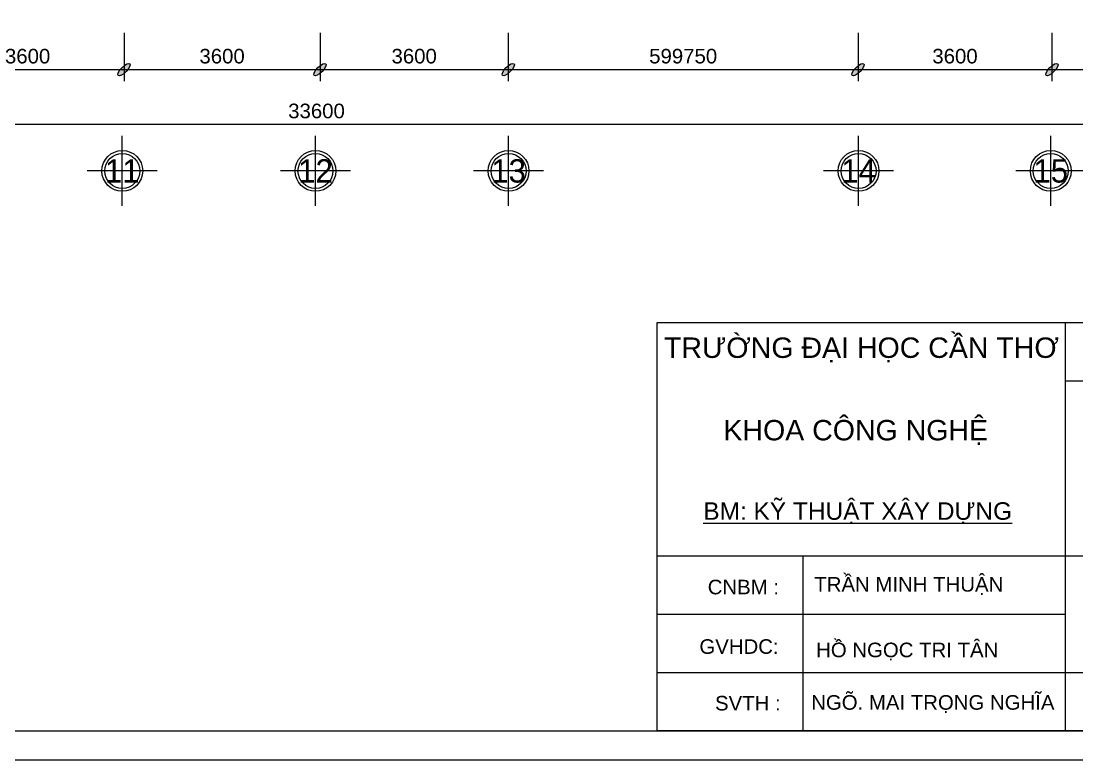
# Model space of a CAD drawing. Extents: x -107325 to -33325, y -20432 to 32068.
# Drawn here: x -62730 to -44631, y -20432 to -7762 of the extents above; entities that cross this region are included whole.
import ezdxf
from ezdxf.enums import TextEntityAlignment as Align

# ---------------------------------------------------------------- set-up
doc = ezdxf.new("R2010")
doc.units = 0
doc.header["$LTSCALE"] = 800
doc.header["$MEASUREMENT"] = 0
doc.header["$PDMODE"] = 2
doc.layers.get('0').update_dxf_attribs({"linetype": 'CONTINUOUS'})
doc.layers.get('DEFPOINTS').update_dxf_attribs({"linetype": 'CONTINUOUS'})
for name, color, linetype in [('BAO', 3, 'CONTINUOUS'), ('DIM', 6, 'CONTINUOUS'), ('MDUNG', 3, 'CONTINUOUS'), ('TEXT', 7, 'CONTINUOUS')]:
    doc.layers.add(name, color=color, linetype=linetype)
doc.styles.add('T2', font='VTIMESN.TTF')
doc.styles.add('VNI-HELVE', font='VHELVEN.TTF')
doc.styles.add('VNI-TIMES', font='VTIMESN.TTF')
doc.dimstyles.new('DIM100S', dxfattribs={"dimtxt": 250, "dimasz": 150, "dimexe": 200, "dimexo": 0, "dimgap": 100, "dimtad": 1, "dimdec": 0, "dimlfac": 100, "dimrnd": 50, "dimzin": 0, "dimdsep": 46, "dimtxsty": 'VNI-HELVE', "dimblk1": 'ARCHTICK', "dimblk2": 'ARCHTICK', "dimsah": 1, "dimcen": 0, "dimclrd": 6, "dimclre": 6, "dimclrt": 6, "dimadec": 0, "dimazin": 0, "dimtfac": 1, "dimtdec": 0, "dimtofl": 0, "dimtmove": 0, "dimatfit": 3, "dimldrblk": 'ARCHTICK', "dimfxl": 0, "dimtolj": 1, "dimtzin": 0, "dimarcsym": 0})

# ---------------------------------------------------------------- blocks, each defined once
blk = doc.blocks.new('_ArchTick')
h = blk.add_hatch(color=256)
edge = h.paths.add_edge_path()
edge.add_ellipse((0, 0), major_axis=(0.5, 0.5), ratio=0.348148, start_angle=0, end_angle=360)
blk.add_ellipse((0, 0), major_axis=(0.5, 0.5), ratio=0.348148)
blk = doc.blocks.new('*D15')
at = {"layer": 'DEFPOINTS', "color": 0, "linetype": 'Continuous'}
for p in [(-64273, -7961), (-60965, -7961), (-60965, -8593)]:
    blk.add_point(p, dxfattribs=at)
at = {"layer": 'DIM', "color": 6, "linetype": 'Continuous', "lineweight": -2}
for p, q in [((-64273, -7961), (-64273, -8793)), ((-60965, -7961), (-60965, -8793)), ((-64273, -8593), (-60965, -8593))]:
    blk.add_line(p, q, dxfattribs=at)
at = {"layer": 'DIM', "color": 6, "linetype": 'Continuous', "lineweight": -2, "xscale": 200, "yscale": 200, "zscale": 200, "rotation": 180}
blk.add_blockref('_ArchTick', (-64273, -8593), dxfattribs=at)
at = {"layer": 'DIM', "color": 6, "linetype": 'Continuous', "lineweight": -2, "xscale": 200, "yscale": 200, "zscale": 200}
blk.add_blockref('_ArchTick', (-60965, -8593), dxfattribs=at)
at = {"layer": 'DIM', "color": 6, "linetype": 'Continuous', "insert": (-62619, -8365), "char_height": 250, "attachment_point": 5, "style": 'VNI-HELVE'}
blk.add_mtext('\\A1;3600', dxfattribs=at)
blk = doc.blocks.new('*D16')
at = {"layer": 'DEFPOINTS', "color": 0, "linetype": 'Continuous'}
for p in [(-60965, -7961), (-57606, -7961), (-57606, -8593)]:
    blk.add_point(p, dxfattribs=at)
at = {"layer": 'DIM', "color": 6, "linetype": 'Continuous', "lineweight": -2}
for p, q in [((-60965, -7961), (-60965, -8793)), ((-57606, -7961), (-57606, -8793)), ((-60965, -8593), (-57606, -8593))]:
    blk.add_line(p, q, dxfattribs=at)
at = {"layer": 'DIM', "color": 6, "linetype": 'Continuous', "lineweight": -2, "xscale": 200, "yscale": 200, "zscale": 200, "rotation": 180}
blk.add_blockref('_ArchTick', (-60965, -8593), dxfattribs=at)
at = {"layer": 'DIM', "color": 6, "linetype": 'Continuous', "lineweight": -2, "xscale": 200, "yscale": 200, "zscale": 200}
blk.add_blockref('_ArchTick', (-57606, -8593), dxfattribs=at)
at = {"layer": 'DIM', "color": 6, "linetype": 'Continuous', "insert": (-59285, -8365), "char_height": 250, "attachment_point": 5, "style": 'VNI-HELVE'}
blk.add_mtext('\\A1;3600', dxfattribs=at)
blk = doc.blocks.new('*D17')
at = {"layer": 'DEFPOINTS', "color": 0, "linetype": 'Continuous'}
for p in [(-57606, -7961), (-54379, -7961), (-54379, -8593)]:
    blk.add_point(p, dxfattribs=at)
at = {"layer": 'DIM', "color": 6, "linetype": 'Continuous', "lineweight": -2}
for p, q in [((-57606, -7961), (-57606, -8793)), ((-54379, -7961), (-54379, -8793)), ((-57606, -8593), (-54379, -8593))]:
    blk.add_line(p, q, dxfattribs=at)
at = {"layer": 'DIM', "color": 6, "linetype": 'Continuous', "lineweight": -2, "xscale": 200, "yscale": 200, "zscale": 200, "rotation": 180}
blk.add_blockref('_ArchTick', (-57606, -8593), dxfattribs=at)
at = {"layer": 'DIM', "color": 6, "linetype": 'Continuous', "lineweight": -2, "xscale": 200, "yscale": 200, "zscale": 200}
blk.add_blockref('_ArchTick', (-54379, -8593), dxfattribs=at)
at = {"layer": 'DIM', "color": 6, "linetype": 'Continuous', "insert": (-55992, -8365), "char_height": 250, "attachment_point": 5, "style": 'VNI-HELVE'}
blk.add_mtext('\\A1;3600', dxfattribs=at)
blk = doc.blocks.new('*D18')
at = {"layer": 'DEFPOINTS', "color": 0, "linetype": 'Continuous'}
for p in [(-54379, -7961), (-48382, -7961), (-48382, -8593)]:
    blk.add_point(p, dxfattribs=at)
at = {"layer": 'DIM', "color": 6, "linetype": 'Continuous', "lineweight": -2}
for p, q in [((-54379, -7961), (-54379, -8793)), ((-48382, -7961), (-48382, -8793)), ((-54379, -8593), (-48382, -8593))]:
    blk.add_line(p, q, dxfattribs=at)
at = {"layer": 'DIM', "color": 6, "linetype": 'Continuous', "lineweight": -2, "xscale": 200, "yscale": 200, "zscale": 200, "rotation": 180}
blk.add_blockref('_ArchTick', (-54379, -8593), dxfattribs=at)
at = {"layer": 'DIM', "color": 6, "linetype": 'Continuous', "lineweight": -2, "xscale": 200, "yscale": 200, "zscale": 200}
blk.add_blockref('_ArchTick', (-48382, -8593), dxfattribs=at)
at = {"layer": 'DIM', "color": 6, "linetype": 'Continuous', "insert": (-51380, -8365), "char_height": 250, "attachment_point": 5, "style": 'VNI-HELVE'}
blk.add_mtext('\\A1;599750', dxfattribs=at)
blk = doc.blocks.new('*D19')
at = {"layer": 'DEFPOINTS', "color": 0, "linetype": 'Continuous'}
for p in [(-48382, -7961), (-45058, -7961), (-45058, -8593)]:
    blk.add_point(p, dxfattribs=at)
at = {"layer": 'DIM', "color": 6, "linetype": 'Continuous', "lineweight": -2}
for p, q in [((-48382, -7961), (-48382, -8793)), ((-45058, -7961), (-45058, -8793)), ((-48382, -8593), (-45058, -8593))]:
    blk.add_line(p, q, dxfattribs=at)
at = {"layer": 'DIM', "color": 6, "linetype": 'Continuous', "lineweight": -2, "xscale": 200, "yscale": 200, "zscale": 200, "rotation": 180}
blk.add_blockref('_ArchTick', (-48382, -8593), dxfattribs=at)
at = {"layer": 'DIM', "color": 6, "linetype": 'Continuous', "lineweight": -2, "xscale": 200, "yscale": 200, "zscale": 200}
blk.add_blockref('_ArchTick', (-45058, -8593), dxfattribs=at)
at = {"layer": 'DIM', "color": 6, "linetype": 'Continuous', "insert": (-46720, -8365), "char_height": 250, "attachment_point": 5, "style": 'VNI-HELVE'}
blk.add_mtext('\\A1;3600', dxfattribs=at)
blk = doc.blocks.new('*D20')
at = {"layer": 'DEFPOINTS', "color": 0, "linetype": 'Continuous'}
for p in [(-45058, -7961), (-41776, -7961), (-41776, -8593)]:
    blk.add_point(p, dxfattribs=at)
at = {"layer": 'DIM', "color": 6, "linetype": 'Continuous', "lineweight": -2}
for p, q in [((-45058, -7961), (-45058, -8793)), ((-41776, -7961), (-41776, -8793)), ((-45058, -8593), (-41776, -8593))]:
    blk.add_line(p, q, dxfattribs=at)
at = {"layer": 'DIM', "color": 6, "linetype": 'Continuous', "lineweight": -2, "xscale": 200, "yscale": 200, "zscale": 200, "rotation": 180}
blk.add_blockref('_ArchTick', (-45058, -8593), dxfattribs=at)
at = {"layer": 'DIM', "color": 6, "linetype": 'Continuous', "lineweight": -2, "xscale": 200, "yscale": 200, "zscale": 200}
blk.add_blockref('_ArchTick', (-41776, -8593), dxfattribs=at)
at = {"layer": 'DIM', "color": 6, "linetype": 'Continuous', "insert": (-43417, -8365), "char_height": 250, "attachment_point": 5, "style": 'VNI-HELVE'}
blk.add_mtext('\\A1;3600', dxfattribs=at)
blk = doc.blocks.new('*D21')
at = {"layer": 'DEFPOINTS', "color": 0, "linetype": 'Continuous'}
for p in [(-73557, -7961), (-41776, -7961), (-73557, -9533)]:
    blk.add_point(p, dxfattribs=at)
at = {"layer": 'DIM', "color": 6, "linetype": 'Continuous', "lineweight": -2}
for p, q in [((-73557, -7961), (-73557, -9733)), ((-41776, -7961), (-41776, -9733)), ((-41776, -9533), (-73557, -9533))]:
    blk.add_line(p, q, dxfattribs=at)
at = {"layer": 'DIM', "color": 6, "linetype": 'Continuous', "lineweight": -2, "xscale": 200, "yscale": 200, "zscale": 200, "rotation": 180}
blk.add_blockref('_ArchTick', (-73557, -9533), dxfattribs=at)
at = {"layer": 'DIM', "color": 6, "linetype": 'Continuous', "lineweight": -2, "xscale": 200, "yscale": 200, "zscale": 200}
blk.add_blockref('_ArchTick', (-41776, -9533), dxfattribs=at)
at = {"layer": 'DIM', "color": 6, "linetype": 'Continuous', "insert": (-57666, -9305), "char_height": 250, "attachment_point": 5, "style": 'VNI-HELVE'}
blk.add_mtext('\\A1;33600', dxfattribs=at)

msp = doc.modelspace()

# ---------------------------------------------------------------- linework, layer by layer
at = {"layer": 'BAO', "color": 3, "linetype": 'Continuous'}
for p, q in [((-60995.811, -10931.377), (-60995.811, -9731.377)), ((-57683.564, -10931.377), (-57683.564, -9731.377)), ((-54373.951, -10931.377), (-54373.951, -9731.377)), ((-48373.951, -10931.377), (-48373.951, -9731.377)), ((-45078.33, -10931.377), (-45078.33, -9731.377)), ((-60395.811, -10331.377), (-61595.811, -10331.377)), ((-57083.564, -10331.377), (-58283.564, -10331.377)), ((-53773.951, -10331.377), (-54973.951, -10331.377)), ((-47773.951, -10331.377), (-48973.951, -10331.377)), ((-44478.33, -10331.377), (-45678.33, -10331.377))]:
    msp.add_line(p, q, dxfattribs=at)
at = {"layer": 'BAO'}
for p, q in [((-44825.472, -19932.417), (-44825.472, -12932.417)), ((-44825.472, -13932.417), (-33825.472, -13932.417)), ((-51825.472, -16932.417), (-33825.472, -16932.417)), ((-49325.472, -19932.417), (-49325.472, -16932.417)), ((-51825.472, -17932.417), (-44825.472, -17932.417)), ((-51825.472, -18932.417), (-33825.472, -18932.417))]:
    msp.add_line(p, q, dxfattribs=at)
msp.add_lwpolyline([(-33825.472, -19932.417), (-51825.472, -19932.417), (-51825.472, -12932.417), (-33825.472, -12932.417)], close=True, dxfattribs=at)
at = {"layer": 'BAO', "color": 3, "linetype": 'Continuous'}
for centre, radius in [((-60995.811, -10331.377), 350), ((-60995.811, -10331.377), 300), ((-57683.564, -10331.377), 350), ((-57683.564, -10331.377), 300), ((-54373.951, -10331.377), 350), ((-54373.951, -10331.377), 300), ((-48373.951, -10331.377), 350), ((-48373.951, -10331.377), 300), ((-45078.33, -10331.377), 350), ((-45078.33, -10331.377), 300)]:
    msp.add_circle(centre, radius, dxfattribs=at)
at = {"layer": 'MDUNG', "color": 3, "linetype": 'Continuous'}
for points in [[(-107325.472, -20432.417), (-33325.472, -20432.417), (-33325.472, 32067.583), (-107325.472, 32067.583)], [(-106825.472, -19932.417), (-33825.472, -19932.417), (-33825.472, 31567.583), (-106825.472, 31567.583)]]:
    msp.add_lwpolyline(points, close=True, dxfattribs=at)

# ---------------------------------------------------------------- texts
at = {"layer": 'TEXT', "color": 7, "style": 'VNI-TIMES'}
for s, insert, char_height, width, attachment_point in [('{\\fVNI-Helve|b0|i0|c0|p2;TRÖÔØNG ÑAÏI HOÏC CAÀN THÔ\\H1.333x;}', (-48324.768, -13188.257), 350, 6964.75, 2), ('{\\fVNI-Helve|b0|i0|c0|p2;KHOA COÂNG NGHEÄ}', (-48421.683, -14602.774), 350, 6964.75, 2), ('\\fVNI-Helve|b0|i0|c0|p2;CNBM :', (-50348.135, -17469.69), 250, 2665.7265, 5), ('{\\fVNI-Helve|b0|i0|c0|p2;TRAÀN MINH THUAÄN}', (-47511.891, -17449.283), 250, 4125.4779, 5), (' \\fVNI-Helve|b0|i0|c0|p2;   GVHDC:', (-50614.871, -18490.49), 250, 2665.7265, 5), ('\\fVNI-Helve|b0|i0|c0|p2;SVTH :', (-50271.358, -19461.558), 250, 2665.7265, 5)]:
    msp.add_mtext(s, dxfattribs=dict(at, insert=insert, char_height=char_height, width=width, attachment_point=attachment_point))
at = {"layer": 'TEXT', "attachment_point": 1, "style": 'VNI-TIMES'}
for s, insert, char_height, width in [('{\\fVNI-Helve|b0|i0|c0|p2;\\LBM: KYÕ THUAÄT XAÂY DÖÏNG}', (-51035.33, -16014.463), 300, 5740), ('{\\fVNI-Helve|b0|i0|c0|p2;HOÀ NGOÏC TRI TAÂN}', (-49100.929, -18421.805), 250, 4322.5782), ('\\pt3750;{\\fVNI-Helve|b0|i0|c0|p2;NGÕ. MAI TROÏNG NGHÓA}', (-49185.505, -19321.951), 250, 5420.58824)]:
    msp.add_mtext(s, dxfattribs=dict(at, insert=insert, char_height=char_height, width=width))
at = {"layer": 'TEXT', "style": 'T2'}
for tag, p in [('11', (-60995.811, -10331.377)), ('12', (-57683.564, -10331.377)), ('13', (-54373.951, -10331.377)), ('14', (-48373.951, -10331.377)), ('15', (-45078.33, -10331.377))]:
    msp.add_attdef(tag, text='', height=400, dxfattribs=at).set_placement(p, align=Align.MIDDLE_CENTER)

# ---------------------------------------------------------------- dimensions: what is measured, and where the dimension line sits
at = {"layer": 'DIM', "color": 6, "linetype": 'Continuous'}
for base, p1, p2, text, picture, middle in [((-73557.015, -9533.276), (-41775.606, -7960.996), (-73557.015, -7960.996), '33600', '*D21', (-57666.31, -9304.794)), ((-60964.989, -8593.454), (-64273.024, -7960.996), (-60964.989, -7960.996), '3600', '*D15', (-62619.006, -8364.972)), ((-57605.565, -8593.454), (-60964.989, -7960.996), (-57605.565, -7960.996), '3600', '*D16', (-59285.277, -8364.972)), ((-54379.21, -8593.454), (-57605.565, -7960.996), (-54379.21, -7960.996), '3600', '*D17', (-55992.387, -8364.972)), ((-45058.183, -8593.454), (-48381.557, -7960.996), (-45058.183, -7960.996), '3600', '*D19', (-46719.87, -8364.972)), ((-41775.606, -8593.454), (-45058.183, -7960.996), (-41775.606, -7960.996), '3600', '*D20', (-43416.894, -8364.972))]:
    dim = msp.add_linear_dim(base=base, p1=p1, p2=p2, text=text, dimstyle='DIM100S', override={"dimasz": 200}, dxfattribs=at)
    dim.commit()
    dim.dimension.update_dxf_attribs({"geometry": picture, "text_midpoint": middle})
dim = msp.add_linear_dim(base=(-48381.557, -8593.454), p1=(-54379.21, -7960.996), p2=(-48381.557, -7960.996), dimstyle='DIM100S', override={"dimasz": 200}, dxfattribs=at)
dim.commit()
dim.dimension.update_dxf_attribs({"geometry": '*D18', "text_midpoint": (-51380.384, -8364.972)})

doc.saveas('drawing.dxf')
